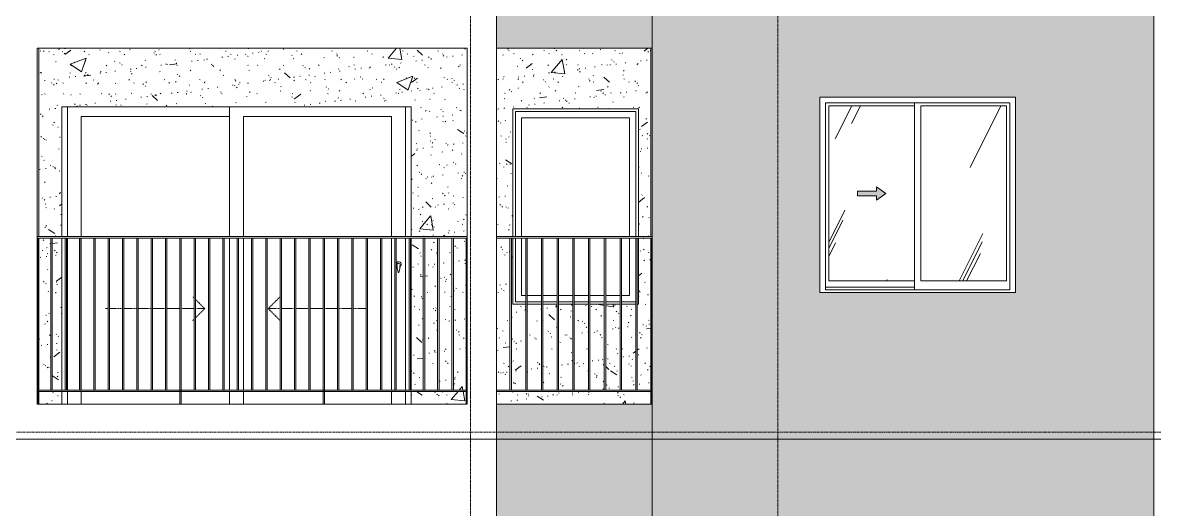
# Model space of a CAD drawing. Header units: millimetres. Extents: x -134153 to 99383, y -5233 to 35400.
# Drawn here: x 11054 to 19153, y 22046 to 25533 of the extents above; entities that cross this region are included whole.
import ezdxf

# ---------------------------------------------------------------- set-up
doc = ezdxf.new("R2010")
doc.units = ezdxf.units.MM
for name, pattern in [('1 NÉT CALL OUT', [6, 3, -3]), ('Centre', [31.75, 6.35, -4.7625, 15.875, -4.7625]), ('Dash', [6, 3, -3]), ('Grid Line', [22.225, 12.7, -3.175, 3.175, -3.175])]:
    doc.linetypes.add(name, pattern=pattern)
for name, color, linetype, lineweight in [('0-2', 250, 'Continuous', 5), ('A-DETL-GENF', 92, 'Continuous', 9), ('A-DETL-GENF-1', 92, '1 NÉT CALL OUT', 9), ('A-DOOR', 31, 'Continuous', 9), ('A-DOOR-FRAM', 31, 'Continuous', 9), ('A-DOOR-HDLN', 31, 'Dash', 9), ('A-FLOR-HRAL', 11, 'Continuous', 9), ('A-FLOR-HRAL-1', 253, 'Continuous', 9), ('A-FLOR-LEVL-2', 51, 'Centre', 9), ('A-GLAZ', 151, 'Continuous', 9), ('A-GLAZ-1', 253, 'Continuous', 9), ('A-GLAZ-2', 7, 'Continuous', 9), ('A-GLAZ-3', 7, '1 NÉT CALL OUT', 9), ('A-WALL', 113, 'Continuous', 9), ('A-WALL-PATT-1', 9, 'Continuous', 9), ('A-WALL-PATT-2', 111, 'Continuous', 5), ('I-WALL', 2, 'Continuous', 9), ('I-WALL-1', 7, 'Continuous', 9), ('S-GRID-1', 1, 'Grid Line', 9)]:
    doc.layers.add(name, color=color, linetype=linetype, lineweight=lineweight)
pattern_1 = [(50, (82572.6, 0), (1165.978, -102.01), [121.92, -1341.12]), (355, (82572.6, 0), (-225.554, 1222.763), [97.536, -1072.896]), (100.451, (82669.8, -8.5), (940.433, 1120.746), [103.616, -1139.776]), (46.184, (82572.6, 325.1), (1734.906, -269.074), [182.88, -2011.68]), (96.636, (82717.2, 302.7), (1519.38, 1583.536), [155.424, -1709.665]), (351.184, (82572.6, 325.1), (1519.39, 1583.52), [146.304, -1609.344]), (21, (82735.2, 243.8), (970.332, -654.498), [121.92, -1341.12]), (326, (82735.2, 243.8), (395.533, 1178.804), [97.536, -1072.896]), (71.451, (82816, 189.3), (1365.87, 524.296), [103.616, -1139.776]), (37.5, (82572.62, 0), (19.767, 541.1527), [53.645, -1006.246, 53.645, -1035.507, -1076.96]), (37.5, (82572.62, 0), (19.767, 541.1527), [-2149.043, 53.645, -1023.315]), (7.5, (82572.6, 0), (427.646, 641.156), [53.645, -567.334, 53.645, -981.862, -410.464]), (7.5, (82572.6, 0), (427.646, 641.156), [-1656.486, 53.645, -356.819]), (327.5, (82210.1, 0), (867.782, -36.665), [53.645, -352.755, 53.645, -1214.323, -1682.496]), (327.5, (82210.1, 0), (867.782, -36.665), [-1674.368, 53.645, -1628.85]), (317.5, (82047.56, 0), (948.028, 162.731), [53.645, -474.675, 53.645, -788.416, -1194.816]), (317.5, (82047.56, 0), (948.028, 162.731), [-1370.38, 53.645, -1141.17])]
pattern_2 = [(37.5, (82572.62, 0), (-5.1206, 156.61216), [5.364, -118.181, 5.364, -132.812, -132.08]), (37.5, (82572.62, 0), (-5.1206, 156.61216), [-261.722, 5.364, -126.716]), (7.5, (82572.62, 0), (143.847, 229.3842), [5.364, -61.285, 5.364, -105.989, -42.672]), (7.5, (82572.62, 0), (143.847, 229.3842), [-178.003, 5.364, -37.308]), (327.5, (82472.65, 0), (253.11758, 0.46008), [5.364, -35.276, 5.364, -140.94, -191.008]), (327.5, (82472.65, 0), (253.11758, 0.46008), [-186.944, 5.364, -185.644]), (317.5, (82472.65, 0), (244.3381, 71.3376), [5.364, -14.956, 5.364, -90.546, -109.728]), (317.5, (82472.65, 0), (244.3381, 71.3376), [-116.23, 5.364, -104.364])]
pattern_3 = [(63.435, (84482.24, 111.3), (-0.002, 1625.6), [567.96, -3066.99]), (63.435, (82856.64, 111.3), (-0.002, 1625.6), [567.96, -3066.99]), (63.435, (85260.4, 425.35), (-0.002, 1625.6), [567.96, -3066.99]), (63.435, (83634.8, 425.35), (-0.002, 1625.6), [567.96, -3066.99]), (63.435, (85142.64, 314.5), (-0.002, 1625.6), [567.96, -3066.99]), (63.435, (83517.04, 314.5), (-0.002, 1625.6), [567.96, -3066.99]), (63.435, (85022.6, 949.4), (-0.002, 1625.6), [276.055, -3358.896]), (63.435, (83397, 949.4), (-0.002, 1625.6), [276.055, -3358.896]), (63.435, (84944.06, 851.15), (-0.002, 1625.6), [567.96, -3066.99]), (63.435, (83318.46, 851.15), (-0.002, 1625.6), [567.96, -3066.99]), (63.435, (84957.9, 921.7), (-0.002, 1625.6), [567.96, -3066.99]), (63.435, (83332.3, 921.7), (-0.002, 1625.6), [567.96, -3066.99]), (63.435, (84302.1, 612.2), (-0.002, 1625.6), [567.96, -3066.99]), (63.435, (82676.5, 612.2), (-0.002, 1625.6), [567.96, -3066.99]), (63.435, (84315.9, 695.35), (-0.002, 1625.6), [567.96, -3066.99]), (63.435, (82690.3, 695.35), (-0.002, 1625.6), [567.96, -3066.99]), (63.435, (84319.65, 755.3), (-0.002, 1625.6), [567.96, -3066.99]), (63.435, (82694.05, 755.3), (-0.002, 1625.6), [567.96, -3066.99])]

# ---------------------------------------------------------------- blocks, each defined once
blk = doc.blocks.new('M_Fixed - 900 x 1400-901190-TKCS_MẶT ĐỨNG HƯỚNG NAM')
at = {"layer": 'A-GLAZ-2'}
for p, q in [((61273.6, 7000), (61273.6, 7896)), ((61273.6, 7896), (62135.6, 7896)), ((62135.6, 7896), (62135.6, 7000)), ((61317.6, 7000), (61317.6, 7852)), ((61317.6, 7852), (62091.6, 7852)), ((62091.6, 7852), (62091.6, 7000)), ((61273.6, 6534), (61273.6, 6990)), ((61317.6, 6578), (61317.6, 6990)), ((62091.6, 6990), (62091.6, 6578)), ((61347.6, 6578), (61317.6, 6578)), ((61460.1, 6578), (61357.6, 6578)), ((61572.6, 6578), (61470.1, 6578)), ((61685.1, 6578), (61582.6, 6578)), ((61797.6, 6578), (61695.1, 6578)), ((61910.1, 6578), (61807.6, 6578)), ((62022.6, 6578), (61920.1, 6578)), ((62091.6, 6578), (62032.6, 6578)), ((61347.6, 6534), (61273.6, 6534)), ((61460.1, 6534), (61357.6, 6534)), ((61572.6, 6534), (61470.1, 6534)), ((61685.1, 6534), (61582.6, 6534)), ((61797.6, 6534), (61695.1, 6534)), ((61910.1, 6534), (61807.6, 6534)), ((62022.6, 6534), (61920.1, 6534)), ((62135.1, 6534), (62032.6, 6534))]:
    blk.add_line(p, q, dxfattribs=at)
blk = doc.blocks.new('Railing - 10mm-901206-TKCS_MẶT ĐỨNG HƯỚNG NAM')
at = {"layer": 'A-FLOR-HRAL-1'}
for p, q in [((106960.064287, 5900), (106960.064287, 6990)), ((106970.064287, 5900), (106970.064287, 6990))]:
    blk.add_line(p, q, dxfattribs=at)
blk = doc.blocks.new('Railing - 50 x 10mm-V266-TKCS_MẶT ĐỨNG HƯỚNG NAM')
at = {"layer": 'A-FLOR-HRAL-1'}
for p in [(54047.564287, 5800), (54052.635618, 6990)]:
    blk.add_line(p, (54047.564287, 6990), dxfattribs=at)
blk = doc.blocks.new('Railing - Railing-V353-TKCS_MẶT ĐỨNG HƯỚNG NAM')
at = {"layer": 'A-FLOR-HRAL-1'}
for p, q in [((52937.6, 12700), (54052.6, 12700)), ((54052.6, 12690), (52937.6, 12690)), ((54052.6, 12700), (54052.6, 12690))]:
    blk.add_line(p, q, dxfattribs=at)
at = {"extrusion": (0, 0, -1), "zscale": -1}
for p in [(-160005.1, 6800), (-160117.6, 6800), (-160230.1, 6800), (-160342.6, 6800), (-160455.1, 6800), (-160567.6, 6800), (-160680.1, 6800), (-160792.6, 6800), (-160905.1, 6800)]:
    blk.add_blockref('Railing - 10mm-901206-TKCS_MẶT ĐỨNG HƯỚNG NAM', p, dxfattribs=at)
blk.add_blockref('Railing - 50 x 10mm-V266-TKCS_MẶT ĐỨNG HƯỚNG NAM', (0, 6800))
blk = doc.blocks.new('Top Rail Type - Top Rail_Internal_-883264-TKCS_MẶT ĐỨNG HƯỚNG NAM')
at = {"layer": 'A-FLOR-HRAL-1'}
for p, q in [((54052.564287, 7000), (52937.564287, 7000)), ((54052.564287, 6990), (52937.564287, 6990)), ((54052.564287, 7000), (54052.564287, 6990))]:
    blk.add_line(p, q, dxfattribs=at)
blk = doc.blocks.new('NCV_TKTC_TANG 6 - 8_rvt-4-TKCS_MẶT ĐỨNG HƯỚNG NAM')
at = {"layer": 'A-WALL-PATT-1'}
h = blk.add_hatch(dxfattribs=at)
h.set_pattern_fill('FP_31', color=256, style=0, pattern_type=2)
h.set_pattern_definition(pattern_1)
h.paths.add_polyline_path([(52701.2, 22800), (52722.6, 22800), (52722.6, 22890), (52327.6, 22890), (52327.6, 22800), (52691.9, 22800)])
h.paths.add_polyline_path([(49662.6, 22800), (49827.6, 22800), (49827.6, 22890), (49662.6, 22890), (49662.6, 22812.5)])
h.paths.add_polyline_path([(52415.1, 22900), (52415.1, 23990), (52327.6, 23990), (52327.6, 22900)])
h.paths.add_polyline_path([(52630.1, 22900), (52722.6, 22900), (52722.6, 23990), (52630.1, 23990), (52630.1, 23076.5)])
h.paths.add_polyline_path([(52620.1, 22900), (52620.1, 23990), (52527.6, 23990), (52527.6, 22900)])
h.paths.add_polyline_path([(52425.1, 22900), (52517.6, 22900), (52517.6, 23990), (52425.1, 23990), (52425.1, 23076.5)])
h.paths.add_polyline_path([(49827.6, 22900), (49827.6, 23990), (49760.1, 23990), (49760.1, 22900)])
h.paths.add_polyline_path([(49750.1, 22900), (49750.1, 23990), (49662.6, 23990), (49662.6, 22900), (49732.6, 22900)])
h.paths.add_polyline_path([(49827.6, 24000), (49827.6, 24930), (52327.6, 24930), (52327.6, 24000), (52727.6, 24000), (52727.6, 25350), (49662.6, 25350), (49662.6, 24000), (49760.3, 24000)])
h = blk.add_hatch(dxfattribs=at)
h.set_pattern_fill('FP_32', color=256, style=0, pattern_type=2)
h.set_pattern_definition(pattern_2)
h.paths.add_polyline_path([(52701.2, 22800), (52722.6, 22800), (52722.6, 22890), (52327.6, 22890), (52327.6, 22800), (52691.9, 22800)])
h.paths.add_polyline_path([(49662.6, 22800), (49827.6, 22800), (49827.6, 22890), (49662.6, 22890), (49662.6, 22812.5)])
h.paths.add_polyline_path([(52415.1, 22900), (52415.1, 23990), (52327.6, 23990), (52327.6, 22900)])
h.paths.add_polyline_path([(52630.1, 22900), (52722.6, 22900), (52722.6, 23990), (52630.1, 23990), (52630.1, 23076.5)])
h.paths.add_polyline_path([(52620.1, 22900), (52620.1, 23990), (52527.6, 23990), (52527.6, 22900)])
h.paths.add_polyline_path([(52425.1, 22900), (52517.6, 22900), (52517.6, 23990), (52425.1, 23990), (52425.1, 23076.5)])
h.paths.add_polyline_path([(49827.6, 22900), (49827.6, 23990), (49760.1, 23990), (49760.1, 22900)])
h.paths.add_polyline_path([(49750.1, 22900), (49750.1, 23990), (49662.6, 23990), (49662.6, 22900), (49732.6, 22900)])
h.paths.add_polyline_path([(49827.6, 24000), (49827.6, 24930), (52327.6, 24930), (52327.6, 24000), (52727.6, 24000), (52727.6, 25350), (49662.6, 25350), (49662.6, 24000), (49760.3, 24000)])
h = blk.add_hatch(dxfattribs=at)
h.set_pattern_fill('FP_31', color=256, style=0, pattern_type=2)
h.set_pattern_definition(pattern_1)
h.paths.add_polyline_path([(53618, 22800), (54042.6, 22800), (54042.6, 22890), (52937.6, 22890), (52937.6, 22800), (53051.9, 22800)])
h.paths.add_polyline_path([(53607.6, 22900), (53710.1, 22900), (53710.1, 23515), (53607.6, 23515), (53607.6, 23076.5)])
h.paths.add_polyline_path([(53597.6, 22900), (53597.6, 23515), (53495.1, 23515), (53495.1, 22900)])
h.paths.add_polyline_path([(53382.6, 22900), (53485.1, 22900), (53485.1, 23515), (53382.6, 23515), (53382.6, 23061.9)])
h.paths.add_polyline_path([(52937.6, 22900), (53035.1, 22900), (53035.1, 23990), (52937.6, 23990), (52937.6, 22987.8)])
h.paths.add_polyline_path([(53045.1, 22900), (53147.6, 22900), (53147.6, 23515), (53054.6, 23515), (53054.6, 23990), (53045.1, 23990), (53045.1, 23076.5)])
h.paths.add_polyline_path([(53157.6, 22900), (53260.1, 22900), (53260.1, 23515), (53157.6, 23515), (53157.6, 23076.5)])
h.paths.add_polyline_path([(53945.1, 22900), (54042.6, 22900), (54042.6, 23990), (53954.6, 23990), (53954.6, 23515), (53945.1, 23515), (53945.1, 23076.5)])
h.paths.add_polyline_path([(53935.1, 22900), (53935.1, 23515), (53832.6, 23515), (53832.6, 22900)])
h.paths.add_polyline_path([(53822.6, 22900), (53822.6, 23515), (53720.1, 23515), (53720.1, 22900)])
h.paths.add_polyline_path([(53372.6, 22900), (53372.6, 23515), (53270.1, 23515), (53270.1, 22900)])
h.paths.add_polyline_path([(52937.6, 24000), (53054.6, 24000), (53054.6, 24915), (53954.6, 24915), (53954.6, 24000), (54042.6, 24000), (54042.6, 25349.3), (52937.6, 25349.3), (52937.6, 24180.7)])
h = blk.add_hatch(dxfattribs=at)
h.set_pattern_fill('FP_32', color=256, style=0, pattern_type=2)
h.set_pattern_definition(pattern_2)
h.paths.add_polyline_path([(53618, 22800), (54042.6, 22800), (54042.6, 22890), (52937.6, 22890), (52937.6, 22800), (53051.9, 22800)])
h.paths.add_polyline_path([(53607.6, 22900), (53710.1, 22900), (53710.1, 23515), (53607.6, 23515), (53607.6, 23076.5)])
h.paths.add_polyline_path([(53597.6, 22900), (53597.6, 23515), (53495.1, 23515), (53495.1, 22900)])
h.paths.add_polyline_path([(53382.6, 22900), (53485.1, 22900), (53485.1, 23515), (53382.6, 23515), (53382.6, 23061.9)])
h.paths.add_polyline_path([(52937.6, 22900), (53035.1, 22900), (53035.1, 23990), (52937.6, 23990), (52937.6, 22987.8)])
h.paths.add_polyline_path([(53045.1, 22900), (53147.6, 22900), (53147.6, 23515), (53054.6, 23515), (53054.6, 23990), (53045.1, 23990), (53045.1, 23076.5)])
h.paths.add_polyline_path([(53157.6, 22900), (53260.1, 22900), (53260.1, 23515), (53157.6, 23515), (53157.6, 23076.5)])
h.paths.add_polyline_path([(53945.1, 22900), (54042.6, 22900), (54042.6, 23990), (53954.6, 23990), (53954.6, 23515), (53945.1, 23515), (53945.1, 23076.5)])
h.paths.add_polyline_path([(53935.1, 22900), (53935.1, 23515), (53832.6, 23515), (53832.6, 22900)])
h.paths.add_polyline_path([(53822.6, 22900), (53822.6, 23515), (53720.1, 23515), (53720.1, 22900)])
h.paths.add_polyline_path([(53372.6, 22900), (53372.6, 23515), (53270.1, 23515), (53270.1, 22900)])
h.paths.add_polyline_path([(52937.6, 24000), (53054.6, 24000), (53054.6, 24915), (53954.6, 24915), (53954.6, 24000), (54042.6, 24000), (54042.6, 25349.3), (52937.6, 25349.3), (52937.6, 24180.7)])
at = {"layer": 'I-WALL-1'}
for p, q in [((49662.6, 25350), (49662.6, 24000)), ((54042.6, 24000), (54042.6, 25349.3)), ((54052.6, 25349.4), (54052.6, 24000)), ((49827.6, 24000), (49827.6, 24930)), ((49827.6, 24930), (52327.6, 24930)), ((52327.6, 24930), (52327.6, 24000)), ((53054.6, 24000), (53054.6, 24915)), ((53054.6, 24915), (53954.6, 24915)), ((53954.6, 24915), (53954.6, 24000)), ((49662.6, 23990), (49662.6, 22900)), ((49827.6, 22900), (49827.6, 23990)), ((52327.6, 23990), (52327.6, 22900)), ((53054.6, 23515), (53054.6, 23990)), ((53954.6, 23990), (53954.6, 23515)), ((54042.6, 22900), (54042.6, 23990)), ((53147.6, 23515), (53054.6, 23515)), ((53260.1, 23515), (53157.6, 23515)), ((53372.6, 23515), (53270.1, 23515)), ((53485.1, 23515), (53382.6, 23515)), ((53597.6, 23515), (53495.1, 23515)), ((53710.1, 23515), (53607.6, 23515)), ((53822.6, 23515), (53720.1, 23515)), ((53935.1, 23515), (53832.6, 23515)), ((53954.6, 23515), (53945.1, 23515)), ((49662.6, 22890), (49662.6, 22800)), ((49827.6, 22800), (49827.6, 22890)), ((52327.6, 22890), (52327.6, 22800)), ((54042.6, 22800), (54042.6, 22890))]:
    blk.add_line(p, q, dxfattribs=at)
at = {"layer": 'A-FLOR-HRAL-1'}
for name, p in [('Top Rail Type - Top Rail_Internal_-883264-TKCS_MẶT ĐỨNG HƯỚNG NAM', (0, 17000)), ('Railing - Railing-V353-TKCS_MẶT ĐỨNG HƯỚNG NAM', (0, 10200))]:
    blk.add_blockref(name, p, dxfattribs=at)
at = {"layer": 'A-GLAZ-1'}
blk.add_blockref('M_Fixed - 900 x 1400-901190-TKCS_MẶT ĐỨNG HƯỚNG NAM', (-8200, 17000), dxfattribs=at)
blk = doc.blocks.new('1_FAMILY RVT - W01-WxH 1400x1400xmm-V406-TKCS_MẶT ĐỨNG HƯỚNG NAM')
at = {"layer": 'A-DETL-GENF-1'}
blk.add_hatch(color=256, dxfattribs=at).paths.add_polyline_path([(55657.1, 24262.1), (55724.8, 24309.5), (55657.1, 24357), (55657.1, 24326.5), (55521.6, 24326.5), (55521.6, 24292.6), (55657.1, 24292.6)])
at = {"layer": 'A-GLAZ'}
h = blk.add_hatch(dxfattribs=at)
h.set_pattern_fill('FP_30', color=256, style=0, pattern_type=2)
h.set_pattern_definition(pattern_3)
h.paths.add_polyline_path([(55930.3, 23682.6), (55930.3, 24936.5), (55316.1, 24936.5), (55316.1, 23682.6)])
h.paths.add_polyline_path([(55657.1, 24262.1), (55657.1, 24292.6), (55521.6, 24292.6), (55521.6, 24326.5), (55657.1, 24326.5), (55657.1, 24357), (55724.8, 24309.5), (55700.6, 24292.6)])
h = blk.add_hatch(dxfattribs=at)
h.set_pattern_fill('FP_30', color=256, style=0, pattern_type=2)
h.set_pattern_definition(pattern_3)
h.paths.add_polyline_path([(56589.1, 23682.6), (56589.1, 24936.5), (55974.8, 24936.5), (55974.8, 23682.6)])
at = {"layer": 'A-DETL-GENF'}
for p, q in [((55521.6, 24326.5), (55521.6, 24292.6)), ((55521.6, 24326.5), (55657.1, 24326.5)), ((55657.1, 24326.5), (55521.6, 24326.5)), ((55521.6, 24326.5), (55521.6, 24292.6)), ((55657.1, 24357), (55657.1, 24326.5)), ((55724.8, 24309.5), (55657.1, 24357)), ((55724.8, 24309.5), (55657.1, 24357)), ((55657.1, 24357), (55657.1, 24326.5)), ((55724.8, 24309.5), (55657.1, 24262.1)), ((55657.1, 24262.1), (55724.8, 24309.5)), ((55521.6, 24292.6), (55657.1, 24292.6)), ((55521.6, 24292.6), (55657.1, 24292.6)), ((55657.1, 24292.6), (55657.1, 24262.1)), ((55657.1, 24292.6), (55657.1, 24262.1))]:
    blk.add_line(p, q, dxfattribs=at)
at = {"layer": 'A-GLAZ'}
for p, q in [((56652.6, 25000), (55252.6, 25000)), ((55252.6, 25000), (55252.6, 23600)), ((55293.5, 24959.1), (56611.6, 24959.1)), ((55293.5, 23619), (55293.5, 24959.1)), ((55930.3, 24959.1), (55930.3, 23619)), ((56611.6, 23619), (56611.6, 24959.1)), ((56652.6, 25000), (56652.6, 23600)), ((55316.1, 24936.5), (55316.1, 23682.6)), ((55930.3, 24936.5), (55316.1, 24936.5)), ((55974.8, 23682.6), (55974.8, 24936.5)), ((55974.8, 24936.5), (56589.1, 24936.5)), ((56589.1, 24936.5), (56589.1, 23682.6)), ((55316.1, 23682.6), (55930.3, 23682.6)), ((56589.1, 23682.6), (55974.8, 23682.6)), ((56652.6, 23600), (55252.6, 23600)), ((55930.3, 23638.1), (55293.5, 23638.1)), ((55930.3, 23638.1), (55293.5, 23638.1)), ((56611.6, 23619), (55293.5, 23619))]:
    blk.add_line(p, q, dxfattribs=at)
blk = doc.blocks.new('DEG_02-DEG_03 - DEG_02-2500x2400mm-CỬA ĐI 02 CÁNH TRƯỢT-V257-TKCS_MẶT ĐỨNG HƯỚNG NAM')
at = {"layer": 'A-DOOR'}
for p, q in [((49967.6, 11260), (49967.6, 10400)), ((49967.6, 11260), (51027.6, 11260)), ((51027.6, 10400), (51027.6, 11330)), ((51127.6, 11260), (51127.6, 10400)), ((51127.6, 11260), (52187.6, 11260)), ((52187.6, 10400), (52187.6, 11260)), ((52287.6, 11330), (52287.6, 10400)), ((49967.6, 10390), (49967.6, 9300)), ((51027.6, 9300), (51027.6, 10390)), ((51127.6, 10390), (51127.6, 9300)), ((52187.6, 9300), (52187.6, 10390)), ((52287.6, 10390), (52287.6, 9300)), ((49967.6, 9290), (49967.6, 9200)), ((51027.6, 9200), (51027.6, 9290)), ((51127.6, 9290), (51127.6, 9200)), ((52187.6, 9200), (52187.6, 9290)), ((52287.6, 9290), (52287.6, 9200))]:
    blk.add_line(p, q, dxfattribs=at)
at = {"layer": 'A-DOOR', "flags": 128}
blk.add_lwpolyline([(52239.1, 10208.7), (52239.1, 10208.7), (52239, 10208.7), (52239, 10208.7), (52239, 10208.7), (52239, 10208.7), (52239, 10208.7), (52239, 10208.7), (52238.9, 10208.7), (52238.9, 10208.7), (52238.9, 10208.7), (52238.9, 10208.7), (52238.8, 10208.7), (52238.8, 10208.7), (52238.8, 10208.7), (52238.7, 10208.7), (52238.7, 10208.7), (52238.7, 10208.7), (52238.6, 10208.7), (52238.6, 10208.7), (52238.5, 10208.7), (52238.5, 10208.7), (52238.4, 10208.7), (52238.4, 10208.7), (52238.3, 10208.7), (52238.3, 10208.7), (52238.2, 10208.7), (52238.2, 10208.7), (52238.1, 10208.7), (52238.1, 10208.7), (52238, 10208.7), (52237.9, 10208.7), (52237.9, 10208.7), (52237.8, 10208.7), (52237.8, 10208.7), (52237.7, 10208.7), (52237.6, 10208.7), (52237.6, 10208.7), (52237.5, 10208.7), (52237.5, 10208.7), (52237.4, 10208.7), (52237.3, 10208.7), (52237.3, 10208.7), (52237.2, 10208.7), (52237.2, 10208.7), (52237.1, 10208.7), (52237.1, 10208.7), (52237, 10208.7), (52236.9, 10208.7), (52236.9, 10208.7), (52236.8, 10208.7), (52236.8, 10208.7), (52236.7, 10208.7), (52236.7, 10208.7), (52236.6, 10208.7), (52236.6, 10208.7), (52236.5, 10208.7), (52236.5, 10208.7), (52236.5, 10208.7), (52236.4, 10208.7), (52236.4, 10208.7), (52236.3, 10208.7), (52236.3, 10208.7), (52236.3, 10208.7), (52236.2, 10208.7), (52236.2, 10208.7), (52236.2, 10208.7), (52236.2, 10208.7), (52236.2, 10208.7), (52236.1, 10208.7), (52236.1, 10208.7), (52236.1, 10208.7), (52236.1, 10208.7), (52236.1, 10208.7), (52236.1, 10208.7), (52236.1, 10208.7)], dxfattribs=at)
at = {"layer": 'A-DOOR'}
for centre, radius, start, end in [((52237.6, 10200), 20, 0, 150), ((52236.1, 10199.2), 9.45, 135, 180), ((52236.1, 10199.2), 9.45, 90, 131.95108), ((52239.1, 10199.2), 9.45, 0, 90), ((52237.6, 10200), 20, 210, 240), ((52391.4, 10199.2), 164.8, 180, 199.13397), ((52237.9, 10146), 2.34, 199.13397, 261.03098), ((52237.2, 10146), 2.34, 278.96902, 340.86603), ((52083.8, 10199.2), 164.8, 340.86603, 0), ((52237.6, 10200), 20, 300, 0)]:
    blk.add_arc(centre, radius, start, end, dxfattribs=at)
at = {"layer": 'A-DOOR-FRAM'}
for p, q in [((49867.6, 10400), (49867.6, 11330)), ((52287.6, 10400), (52287.6, 11330)), ((49867.6, 9300), (49867.6, 10390)), ((52287.6, 9300), (52287.6, 10390)), ((49867.6, 9200), (49867.6, 9290)), ((52287.6, 9200), (52287.6, 9290))]:
    blk.add_line(p, q, dxfattribs=at)
at = {"layer": 'A-DOOR-HDLN'}
for p, q in [((50775.1, 9959.5), (50765.5, 9969.1)), ((51304.8, 9884.2), (51389.7, 9969.1)), ((50140.3, 9884.2), (50160.1, 9884.2)), ((50170.1, 9884.2), (50262.6, 9884.2)), ((50272.6, 9884.2), (50365.1, 9884.2)), ((50375.1, 9884.2), (50467.6, 9884.2)), ((50477.6, 9884.2), (50570.1, 9884.2)), ((50580.1, 9884.2), (50672.6, 9884.2)), ((50682.6, 9884.2), (50775.1, 9884.2)), ((50850.3, 9884.2), (50785.1, 9949.5)), ((50850.3, 9884.2), (50785.1, 9819)), ((50785.1, 9884.2), (50850.3, 9884.2)), ((51304.8, 9884.2), (51389.7, 9799.4)), ((51390.1, 9884.2), (51304.8, 9884.2)), ((51492.6, 9884.2), (51400.1, 9884.2)), ((51595.1, 9884.2), (51502.6, 9884.2)), ((51697.6, 9884.2), (51605.1, 9884.2)), ((51800.1, 9884.2), (51707.6, 9884.2)), ((51902.6, 9884.2), (51810.1, 9884.2)), ((52005.1, 9884.2), (51912.6, 9884.2)), ((50775.1, 9809), (50765.5, 9799.4))]:
    blk.add_line(p, q, dxfattribs=at)
blk = doc.blocks.new('Railing - 10mm-1251313-TKCS_MẶT ĐỨNG HƯỚNG NAM')
at = {"layer": 'A-FLOR-HRAL'}
for p, q in [((52620.064287, 5900), (52620.064287, 6990)), ((52630.064287, 5900), (52630.064287, 6990))]:
    blk.add_line(p, q, dxfattribs=at)
blk = doc.blocks.new('Railing - 50 x 10mm-1251315-TKCS_MẶT ĐỨNG HƯỚNG NAM')
at = {"layer": 'A-FLOR-HRAL'}
for p, q in [((51697.564287, 5800), (51697.564287, 6990)), ((51707.564287, 6990), (51697.564287, 6990)), ((51707.564287, 5800), (51707.564287, 6990))]:
    blk.add_line(p, q, dxfattribs=at)
blk = doc.blocks.new('Railing - 50 x 10mm-1251311-TKCS_MẶT ĐỨNG HƯỚNG NAM')
at = {"layer": 'A-FLOR-HRAL'}
for p in [(52722.564287, 5800), (52727.564287, 6990)]:
    blk.add_line(p, (52722.564287, 6990), dxfattribs=at)
blk = doc.blocks.new('Railing - 50 x 10mm-V289-TKCS_MẶT ĐỨNG HƯỚNG NAM')
at = {"layer": 'A-FLOR-HRAL'}
for p, q in [((49657.564287, 6990), (49652.564287, 6990)), ((49657.564287, 5800), (49657.564287, 6990))]:
    blk.add_line(p, q, dxfattribs=at)
blk = doc.blocks.new('Railing - Railing-3824076-TKCS_MẶT ĐỨNG HƯỚNG NAM')
at = {"layer": 'A-FLOR-HRAL'}
for p, q in [((49652.564287, 22900), (52727.564287, 22900)), ((52727.564287, 22890), (49652.564287, 22890))]:
    blk.add_line(p, q, dxfattribs=at)
for name, p in [('Railing - 50 x 10mm-V289-TKCS_MẶT ĐỨNG HƯỚNG NAM', (0, 17000)), ('Railing - 10mm-1251313-TKCS_MẶT ĐỨNG HƯỚNG NAM', (-2870, 17000)), ('Railing - 10mm-1251313-TKCS_MẶT ĐỨNG HƯỚNG NAM', (-2767.5, 17000)), ('Railing - 10mm-1251313-TKCS_MẶT ĐỨNG HƯỚNG NAM', (-2665, 17000)), ('Railing - 10mm-1251313-TKCS_MẶT ĐỨNG HƯỚNG NAM', (-2562.5, 17000)), ('Railing - 10mm-1251313-TKCS_MẶT ĐỨNG HƯỚNG NAM', (-2460, 17000)), ('Railing - 10mm-1251313-TKCS_MẶT ĐỨNG HƯỚNG NAM', (-2357.5, 17000)), ('Railing - 10mm-1251313-TKCS_MẶT ĐỨNG HƯỚNG NAM', (-2255, 17000)), ('Railing - 10mm-1251313-TKCS_MẶT ĐỨNG HƯỚNG NAM', (-2152.5, 17000)), ('Railing - 10mm-1251313-TKCS_MẶT ĐỨNG HƯỚNG NAM', (-2050, 17000)), ('Railing - 50 x 10mm-1251315-TKCS_MẶT ĐỨNG HƯỚNG NAM', (-1025, 17000)), ('Railing - 10mm-1251313-TKCS_MẶT ĐỨNG HƯỚNG NAM', (-1845, 17000)), ('Railing - 10mm-1251313-TKCS_MẶT ĐỨNG HƯỚNG NAM', (-1742.5, 17000)), ('Railing - 10mm-1251313-TKCS_MẶT ĐỨNG HƯỚNG NAM', (-1640, 17000)), ('Railing - 10mm-1251313-TKCS_MẶT ĐỨNG HƯỚNG NAM', (-1537.5, 17000)), ('Railing - 10mm-1251313-TKCS_MẶT ĐỨNG HƯỚNG NAM', (-1435, 17000)), ('Railing - 10mm-1251313-TKCS_MẶT ĐỨNG HƯỚNG NAM', (-1332.5, 17000)), ('Railing - 10mm-1251313-TKCS_MẶT ĐỨNG HƯỚNG NAM', (-1230, 17000)), ('Railing - 10mm-1251313-TKCS_MẶT ĐỨNG HƯỚNG NAM', (-1127.5, 17000)), ('Railing - 10mm-1251313-TKCS_MẶT ĐỨNG HƯỚNG NAM', (-1025, 17000)), ('Railing - 50 x 10mm-1251315-TKCS_MẶT ĐỨNG HƯỚNG NAM', (0, 17000)), ('Railing - 10mm-1251313-TKCS_MẶT ĐỨNG HƯỚNG NAM', (-820, 17000)), ('Railing - 10mm-1251313-TKCS_MẶT ĐỨNG HƯỚNG NAM', (-717.5, 17000)), ('Railing - 10mm-1251313-TKCS_MẶT ĐỨNG HƯỚNG NAM', (-615, 17000)), ('Railing - 10mm-1251313-TKCS_MẶT ĐỨNG HƯỚNG NAM', (-512.5, 17000)), ('Railing - 10mm-1251313-TKCS_MẶT ĐỨNG HƯỚNG NAM', (-410, 17000)), ('Railing - 10mm-1251313-TKCS_MẶT ĐỨNG HƯỚNG NAM', (-307.5, 17000)), ('Railing - 10mm-1251313-TKCS_MẶT ĐỨNG HƯỚNG NAM', (-205, 17000)), ('Railing - 10mm-1251313-TKCS_MẶT ĐỨNG HƯỚNG NAM', (-102.5, 17000)), ('Railing - 10mm-1251313-TKCS_MẶT ĐỨNG HƯỚNG NAM', (0, 17000)), ('Railing - 50 x 10mm-1251311-TKCS_MẶT ĐỨNG HƯỚNG NAM', (0, 17000))]:
    blk.add_blockref(name, p)
blk = doc.blocks.new('Top Rail Type - Top Rail_Internal_-3824077-TKCS_MẶT ĐỨNG HƯỚNG NAM')
at = {"layer": 'A-FLOR-HRAL'}
for p, q in [((52727.564287, 24000), (49652.564287, 24000)), ((52727.564287, 23990), (49652.564287, 23990))]:
    blk.add_line(p, q, dxfattribs=at)

msp = doc.modelspace()

# ---------------------------------------------------------------- hatches: boundary and pattern name
at = {"layer": 'A-WALL-PATT-2'}
for points in [[(15558.9, 25349.3), (15558.9, 25950), (14443.9, 25950), (14443.9, 25349.3), (15124.3, 25349.3)], [(15558.9, 22550), (15558.9, 22800), (14443.9, 22800), (14443.9, 22550), (15124.3, 22550)], [(15558.9, 21949.3), (15558.9, 22550), (14443.9, 22550), (14443.9, 21949.3), (15124.3, 21949.3)]]:
    msp.add_hatch(color=256, dxfattribs=at).paths.add_polyline_path(points)
h = msp.add_hatch(color=256, dxfattribs=at)
h.paths.add_polyline_path([(19148.9, 22550), (19148.9, 25950), (15558.9, 25950), (15558.9, 22550), (18297.5, 22550)])
h.paths.add_polyline_path([(16758.9, 23600), (16758.9, 25000), (18158.9, 25000), (18158.9, 23600), (16799.8, 23600)])
h = msp.add_hatch(color=256, dxfattribs=at)
h.paths.add_polyline_path([(16710.9, 19150), (19148.9, 19150), (19148.9, 22550), (15558.9, 22550), (15558.9, 19150)])
h.paths.add_polyline_path([(16799.8, 20200), (16758.9, 20200), (16758.9, 21600), (18158.9, 21600), (18158.9, 20200), (18117.9, 20200)])

# ---------------------------------------------------------------- linework, layer by layer
at = {"layer": 'A-FLOR-LEVL-2'}
msp.add_line((-12769.4, 22600), (95658.9, 22600), dxfattribs=at)
at = {"layer": 'A-WALL'}
for p, q in [((14443.9, 2000), (14443.9, 29350)), ((19148.9, 29350), (19148.9, 22550)), ((11158.9, 22800), (11158.9, 25350)), ((11158.9, 25350), (14233.9, 25350)), ((14233.9, 25350), (14233.9, 22800)), ((15558.9, 25349.3), (15558.9, 22800)), ((14233.9, 22800), (11158.9, 22800)), ((14443.9, 22550), (7358.9, 22550)), ((7358.9, 22550), (14443.9, 22550)), ((22643.9, 22550), (15558.9, 22550)), ((15558.9, 22550), (22643.9, 22550)), ((19148.9, 22550), (19148.9, 5550))]:
    msp.add_line(p, q, dxfattribs=at)
at = {"layer": 'I-WALL'}
for p, q in [((15558.9, 25349.3), (15558.9, 26200)), ((14443.9, 25349.3), (15558.9, 25349.3)), ((15558.9, 22800), (14443.9, 22800)), ((15558.9, 21949.3), (15558.9, 22800)), ((15558.9, 22550), (14443.9, 22550)), ((14443.9, 22550), (15558.9, 22550))]:
    msp.add_line(p, q, dxfattribs=at)
at = {"layer": 'S-GRID-1'}
for p, q in [((14258.9, 856.3), (14258.9, 30285.9)), ((16458.9, 856.3), (16458.9, 30285.9))]:
    msp.add_line(p, q, dxfattribs=at)

# ---------------------------------------------------------------- block references
at = {"layer": '0-2'}
msp.add_blockref('NCV_TKTC_TANG 6 - 8_rvt-4-TKCS_MẶT ĐỨNG HƯỚNG NAM', (-38493.7, 0), dxfattribs=at)
at = {"layer": 'A-DOOR'}
msp.add_blockref('DEG_02-DEG_03 - DEG_02-2500x2400mm-CỬA ĐI 02 CÁNH TRƯỢT-V257-TKCS_MẶT ĐỨNG HƯỚNG NAM', (-38493.7, 13600), dxfattribs=at)
at = {"layer": 'A-FLOR-HRAL'}
for name in ['Top Rail Type - Top Rail_Internal_-3824077-TKCS_MẶT ĐỨNG HƯỚNG NAM', 'Railing - Railing-3824076-TKCS_MẶT ĐỨNG HƯỚNG NAM']:
    msp.add_blockref(name, (-38493.7, 0), dxfattribs=at)
at = {"layer": 'A-GLAZ-3'}
msp.add_blockref('1_FAMILY RVT - W01-WxH 1400x1400xmm-V406-TKCS_MẶT ĐỨNG HƯỚNG NAM', (-38493.7, 0), dxfattribs=at)

doc.saveas('drawing.dxf')
